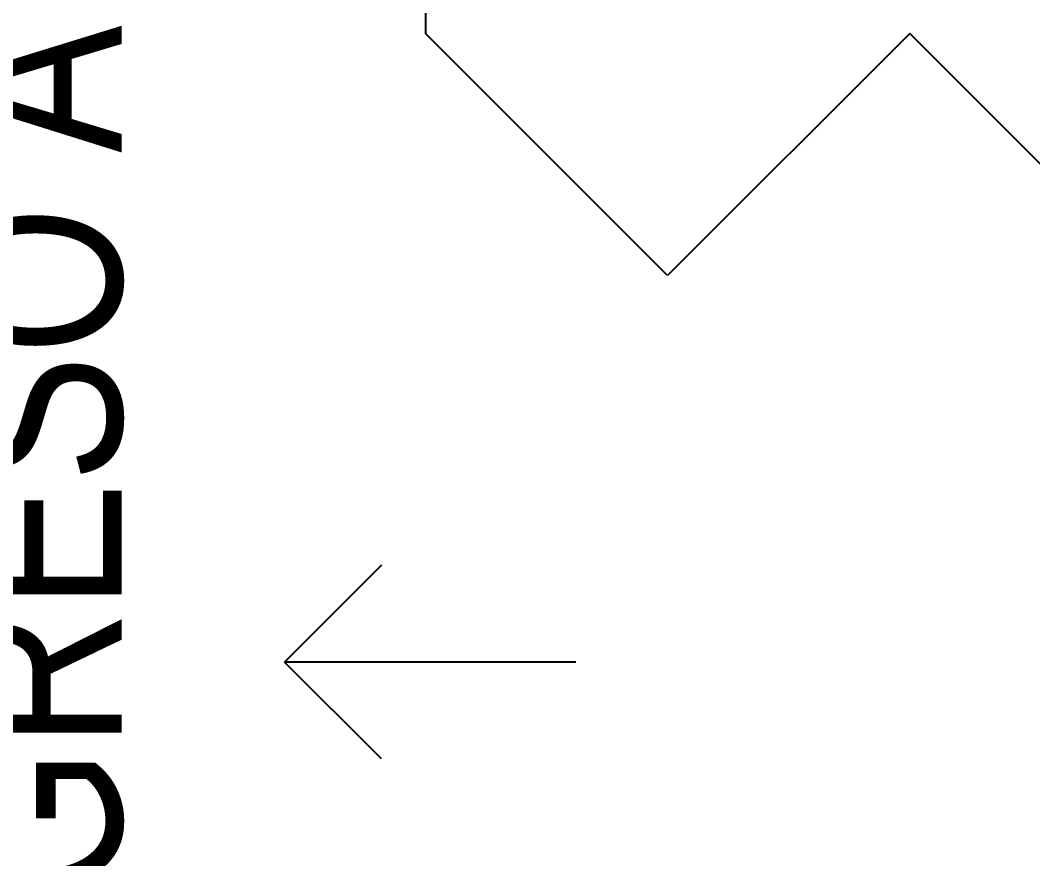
# Model space of a CAD drawing. Extents: x -30 to 1202, y 231 to 898.
# Drawn here: x 84.93 to 92.32, y 324.34 to 330.46 of the extents above; entities that cross this region are included whole.
import ezdxf

# ---------------------------------------------------------------- set-up
doc = ezdxf.new("R2010")
doc.units = 0
doc.header["$LTSCALE"] = 0.04
doc.layers.add('LEYENDAS', color=3, linetype='CONTINUOUS')
doc.layers.add('PISO', color=1, linetype='CONTINUOUS')
doc.styles.add('STYLE2', font='arial.ttf')

msp = doc.modelspace()

# ---------------------------------------------------------------- linework, layer by layer
at = {"layer": 'PISO'}
for p, q in [((87.8921, 334.4311), (87.8921, 330.3656)), ((89.6598, 328.5979), (87.8921, 330.3656)), ((91.4276, 330.3656), (89.6598, 328.5979)), ((93.1954, 328.5979), (91.4276, 330.3656)), ((87.5715, 326.4838), (86.8644, 325.7767)), ((88.9901, 325.7767), (86.8644, 325.7767)), ((87.5715, 325.0696), (86.8644, 325.7767))]:
    msp.add_line(p, q, dxfattribs=at)

# ---------------------------------------------------------------- texts
at = {"layer": 'LEYENDAS', "style": 'STYLE2', "width": 0.8}
msp.add_text('INGRESO A SUBSUELO', height=1.25, rotation=90, dxfattribs=at).set_placement((85.6757, 322.6638))

doc.saveas('drawing.dxf')
